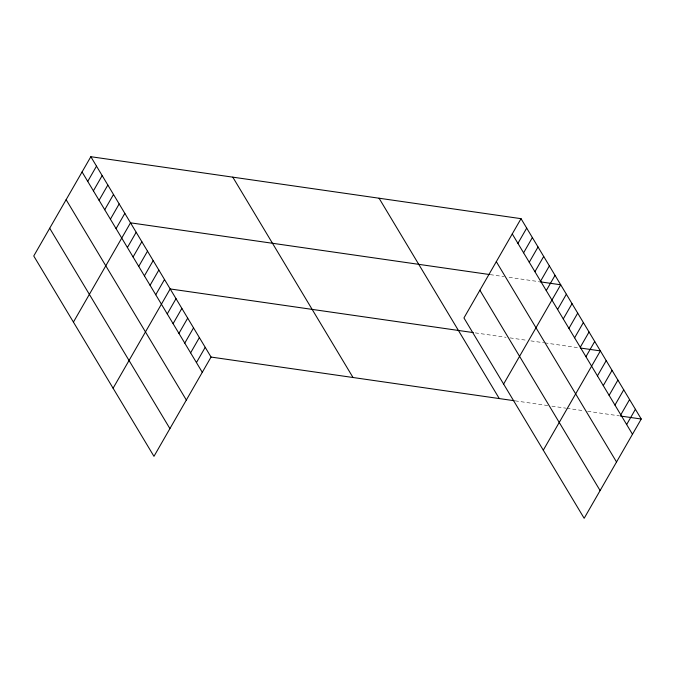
<?xml version="1.0" encoding="UTF-8"?>
<svg xmlns="http://www.w3.org/2000/svg" width="675" height="675" viewBox="0 0 675 675"><rect width="100%" height="100%" fill="white"/><g stroke="black" fill="none" stroke-linecap="round" stroke-linejoin="round"><path stroke-width="0.51" stroke-dasharray="3.38 2.53" d="M490.219 274.632L504.115 276.632M509.077 277.349L538.861 281.635M475.284 332.885L506.064 337.314M510.03 337.888L526.913 340.318M530.879 340.892L543.788 342.748M544.784 342.892L578.534 347.752M515.168 400.857L547.931 405.574M551.905 406.148L565.802 408.156M566.798 408.291L583.673 410.729M587.638 411.294L619.405 415.876"/><path stroke-width="1.01" d="M90.838 156.71L33.75 255.985L153.968 456.334L211.056 357.058L90.838 156.71L521.033 218.666L641.25 419.015L584.162 518.29L463.944 317.942L521.033 218.666M87.733 181.406L96.5 166.151M93.403 190.848L102.17 175.601M99.065 200.298L107.84 185.043M104.735 209.739L113.501 194.493M110.405 219.189L119.171 203.934M116.066 228.631L124.841 213.376M73.423 322.102L130.511 222.826L489.223 274.489M127.406 247.523L136.173 232.267M133.076 256.964L141.843 241.718M138.738 266.414L147.513 251.159M144.408 275.856L153.174 260.609M150.078 285.297L158.844 270.051M155.739 294.747L164.514 279.492M113.096 388.209L170.184 288.942L473.302 332.598M167.248 313.926L176.023 298.671M173.087 323.654L181.862 308.399M178.926 333.382L187.701 318.136M184.764 343.119L193.539 327.864M190.612 352.848L199.378 337.593M196.45 362.576L205.217 347.33M517.928 243.363L526.694 228.116M523.597 252.813L532.364 237.558M529.259 262.254L538.034 246.999M534.929 271.696L543.696 256.449M540.599 281.146L549.366 265.891M546.261 290.587L555.036 275.341M503.618 384.058L560.706 284.782L539.857 281.779M557.601 309.479L566.367 294.233M563.271 318.921L572.037 303.674M568.932 328.371L577.707 313.116M574.602 337.812L583.369 322.566M580.272 347.262L589.039 332.007M585.934 356.704L594.709 341.457M543.291 450.174L600.379 350.899L580.517 348.038M597.442 375.882L606.217 360.627M603.281 385.611L612.056 370.364M609.12 395.348L617.895 380.093M614.959 405.076L623.734 389.821M620.798 414.804L629.572 399.558M626.645 424.541L635.411 409.286M211.056 357.058L514.181 400.714M620.401 416.019L641.25 419.015M512.258 233.921L632.483 434.27M496.311 261.647L616.537 461.995M479.891 290.216L600.109 490.565M379.063 198.222L499.289 398.571M232.799 177.154L353.017 377.502M82.063 171.956L202.289 372.313M66.125 199.69L186.342 400.039M49.697 228.251L169.914 428.608"/></g></svg>
